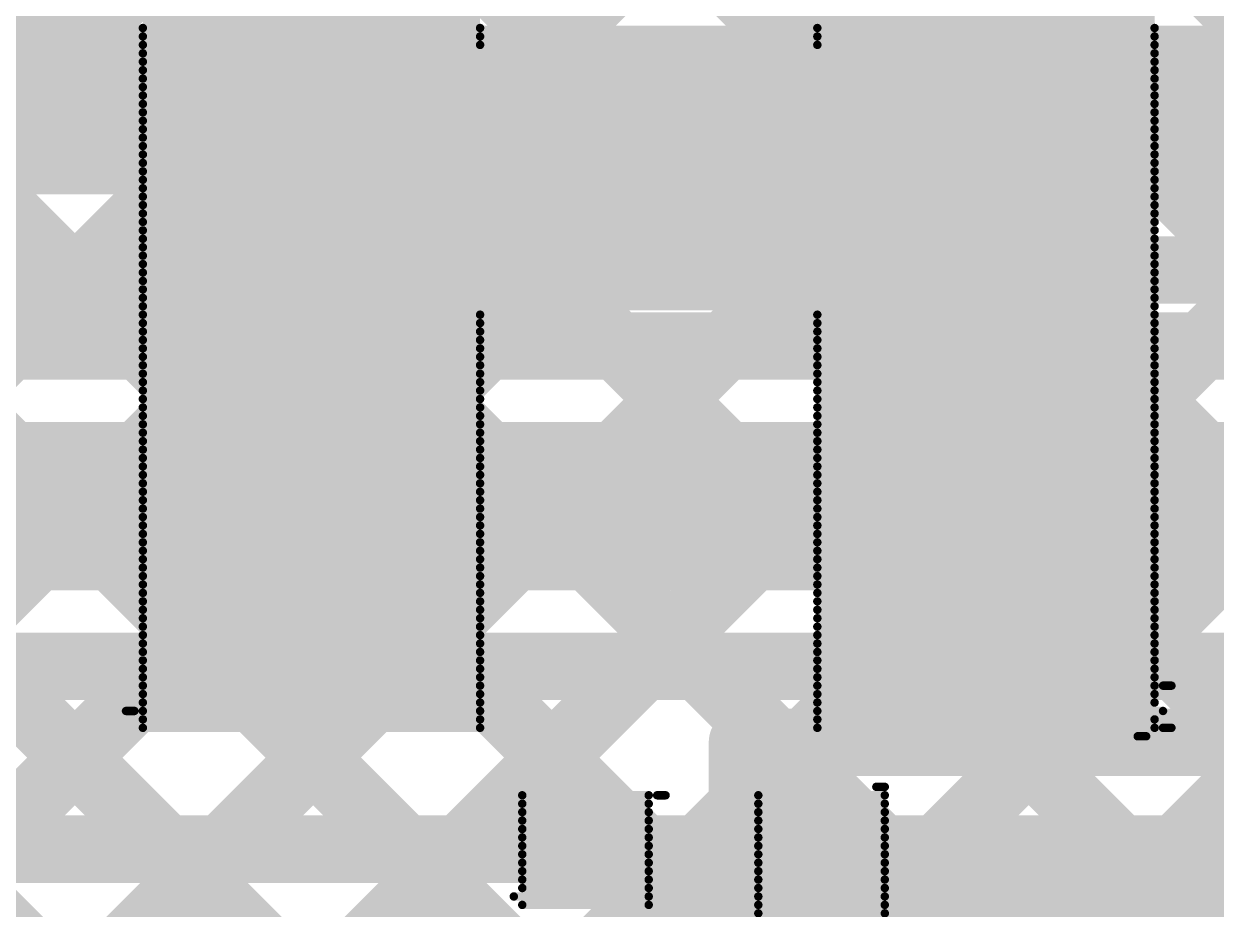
# Model space of a CAD drawing. Header units: millimetres. Extents: x -0.08 to 7.12, y -0.08 to 3.98.
# Drawn here: x 3.2151 to 3.3565, y 2.4042 to 2.5092 of the extents above; entities that cross this region are included whole.
import ezdxf

# ---------------------------------------------------------------- set-up
doc = ezdxf.new("R2010")
doc.units = ezdxf.units.MM
doc.header["$MEASUREMENT"] = 0
for name, color, linetype in [('BottomLayer', 5, 'Continuous'), ('BottomOverlay', 54, 'Continuous'), ('TopLayer', 1, 'Continuous'), ('TopOverlay', 2, 'Continuous'), ('TopPaste', 8, 'Continuous'), ('TopSolder', 216, 'Continuous')]:
    doc.layers.add(name, color=color, linetype=linetype)

# ---------------------------------------------------------------- blocks, each defined once
blk = doc.blocks.new('R________0603_4_2')
at = {"layer": 'TopLayer'}
for points in [[(-0.01575, 0.03839), (-0.06102, 0.03839), (-0.06102, 0.0561), (-0.01575, 0.0561)], [(0.06102, 0.03839), (0.01575, 0.03839), (0.01575, 0.0561), (0.06102, 0.0561)], [(-0.01575, 0.00689), (-0.06102, 0.00689), (-0.06102, 0.02461), (-0.01575, 0.02461)], [(0.06102, 0.00689), (0.01575, 0.00689), (0.01575, 0.02461), (0.06102, 0.02461)], [(-0.01575, -0.02461), (-0.06102, -0.02461), (-0.06102, -0.00689), (-0.01575, -0.00689)], [(0.06102, -0.02461), (0.01575, -0.02461), (0.01575, -0.00689), (0.06102, -0.00689)], [(-0.01575, -0.0561), (-0.06102, -0.0561), (-0.06102, -0.03839), (-0.01575, -0.03839)], [(0.06102, -0.0561), (0.01575, -0.0561), (0.01575, -0.03839), (0.06102, -0.03839)]]:
    blk.add_hatch(color=1, dxfattribs=at).paths.add_polyline_path(points)
at = {"layer": 'TopPaste'}
for points in [[(-0.01575, 0.03839), (-0.06102, 0.03839), (-0.06102, 0.0561), (-0.01575, 0.0561)], [(0.06102, 0.03839), (0.01575, 0.03839), (0.01575, 0.0561), (0.06102, 0.0561)], [(-0.01575, 0.00689), (-0.06102, 0.00689), (-0.06102, 0.02461), (-0.01575, 0.02461)], [(0.06102, 0.00689), (0.01575, 0.00689), (0.01575, 0.02461), (0.06102, 0.02461)], [(-0.01575, -0.02461), (-0.06102, -0.02461), (-0.06102, -0.00689), (-0.01575, -0.00689)], [(0.06102, -0.02461), (0.01575, -0.02461), (0.01575, -0.00689), (0.06102, -0.00689)], [(-0.01575, -0.0561), (-0.06102, -0.0561), (-0.06102, -0.03839), (-0.01575, -0.03839)], [(0.06102, -0.0561), (0.01575, -0.0561), (0.01575, -0.03839), (0.06102, -0.03839)]]:
    blk.add_hatch(color=8, dxfattribs=at).paths.add_polyline_path(points)
at = {"layer": 'TopSolder'}
for points in [[(-0.01358, 0.03622), (-0.06319, 0.03622), (-0.06319, 0.05827), (-0.01358, 0.05827)], [(0.06319, 0.03622), (0.01358, 0.03622), (0.01358, 0.05827), (0.06319, 0.05827)], [(-0.01358, 0.00472), (-0.06319, 0.00472), (-0.06319, 0.02677), (-0.01358, 0.02677)], [(0.06319, 0.00472), (0.01358, 0.00472), (0.01358, 0.02677), (0.06319, 0.02677)], [(-0.01358, -0.02677), (-0.06319, -0.02677), (-0.06319, -0.00472), (-0.01358, -0.00472)], [(0.06319, -0.02677), (0.01358, -0.02677), (0.01358, -0.00472), (0.06319, -0.00472)], [(-0.01358, -0.05827), (-0.06319, -0.05827), (-0.06319, -0.03622), (-0.01358, -0.03622)], [(0.06319, -0.05827), (0.01358, -0.05827), (0.01358, -0.03622), (0.06319, -0.03622)]]:
    blk.add_hatch(color=216, dxfattribs=at).paths.add_polyline_path(points)
at = {"layer": 'TopOverlay'}
for points, const_width in [([(0.03, 0.065), (-0.031, 0.065)], 0.005), ([(-0.07239, 0.04324), (-0.07239, 0.05324)], 0.00787), ([(-0.06739, 0.04824), (-0.07239, 0.05324)], 0.00787), ([(-0.07239, 0.04324), (-0.06739, 0.04824)], 0.00787), ([(0.03, -0.065), (-0.031, -0.065)], 0.005)]:
    blk.add_lwpolyline(points, dxfattribs=dict(at, const_width=const_width))
for points, const_width in [([(-0.03225, 0.065, 1), (-0.02975, 0.065, 1)], 0.0025), ([(0.02875, 0.065, 1), (0.03125, 0.065, 1)], 0.0025), ([(-0.07435, 0.05324, 1), (-0.07042, 0.05324, 1)], 0.00394), ([(-0.07435, 0.05324, 1), (-0.07042, 0.05324, 1)], 0.00394), ([(-0.06935, 0.04824, 1), (-0.06542, 0.04824, 1)], 0.00394), ([(-0.06935, 0.04824, 1), (-0.06542, 0.04824, 1)], 0.00394), ([(-0.07435, 0.04324, 1), (-0.07042, 0.04324, 1)], 0.00394), ([(-0.07435, 0.04324, 1), (-0.07042, 0.04324, 1)], 0.00394), ([(-0.03225, -0.065, 1), (-0.02975, -0.065, 1)], 0.0025), ([(0.02875, -0.065, 1), (0.03125, -0.065, 1)], 0.0025)]:
    blk.add_lwpolyline(points, format="xyb", close=True, dxfattribs=dict(at, const_width=const_width))

msp = doc.modelspace()

# ---------------------------------------------------------------- hatches: boundary and pattern name
at = {"layer": 'TopLayer'}
msp.add_hatch(color=1, dxfattribs=at).paths.add_polyline_path([(3.30936, 2.362), (3.47636, 2.362), (3.47636, 2.415), (3.30936, 2.415)])

# ---------------------------------------------------------------- linework, layer by layer
at = {"layer": 'BottomLayer', "const_width": 0.008}
for points in [[(3.04684, 2.59651), (3.23202, 2.41132)], [(3.07512, 2.59651), (3.26031, 2.41132)], [(3.1034, 2.59651), (3.28859, 2.41132)], [(3.12545, 2.41132), (3.31064, 2.59651)], [(3.13169, 2.59651), (3.31688, 2.41132)], [(3.15374, 2.41132), (3.33892, 2.59651)], [(3.15997, 2.59651), (3.34516, 2.41132)], [(3.18202, 2.41132), (3.36721, 2.59651)], [(3.18826, 2.59651), (3.37344, 2.41132)], [(3.21031, 2.41132), (3.39549, 2.59651)], [(3.21654, 2.59651), (3.40173, 2.41132)], [(3.23859, 2.41132), (3.42378, 2.59651)], [(3.24483, 2.59651), (3.43001, 2.41132)], [(3.26687, 2.41132), (3.45206, 2.59651)], [(3.27311, 2.59651), (3.4583, 2.41132)], [(3.29516, 2.41132), (3.48035, 2.59651)], [(3.32344, 2.41132), (3.50863, 2.59651)], [(3.35173, 2.41132), (3.53691, 2.59651)], [(1.58782, 2.41132), (3.45956, 2.41132)]]:
    msp.add_lwpolyline(points, dxfattribs=at)
at = {"layer": 'BottomLayer', "const_width": 0.004}
for points in [[(3.23002, 2.41132, 1), (3.23402, 2.41132, 1)], [(3.23659, 2.41132, 1), (3.24059, 2.41132, 1)], [(3.25831, 2.41132, 1), (3.26231, 2.41132, 1)], [(3.26487, 2.41132, 1), (3.26887, 2.41132, 1)], [(3.28659, 2.41132, 1), (3.29059, 2.41132, 1)], [(3.29316, 2.41132, 1), (3.29716, 2.41132, 1)], [(3.31488, 2.41132, 1), (3.31888, 2.41132, 1)], [(3.32144, 2.41132, 1), (3.32544, 2.41132, 1)], [(3.34316, 2.41132, 1), (3.34716, 2.41132, 1)], [(3.34973, 2.41132, 1), (3.35373, 2.41132, 1)]]:
    msp.add_lwpolyline(points, format="xyb", close=True, dxfattribs=at)
at = {"layer": 'BottomOverlay', "const_width": 0.001}
for points in [[(3.22924, 2.50971), (3.26924, 2.50971)], [(3.30924, 2.50971), (3.34924, 2.50971)], [(3.22924, 2.50871), (3.26924, 2.50871)], [(3.30924, 2.50871), (3.34924, 2.50871)], [(3.22924, 2.50771), (3.26924, 2.50771)], [(3.30924, 2.50771), (3.34924, 2.50771)], [(3.22924, 2.50671), (3.26924, 2.50671)], [(3.22924, 2.50571), (3.34924, 2.50571)], [(3.30924, 2.50671), (3.34924, 2.50671)], [(3.22924, 2.50471), (3.34924, 2.50471)], [(3.22924, 2.50371), (3.34924, 2.50371)], [(3.22924, 2.50271), (3.34924, 2.50271)], [(3.22924, 2.50171), (3.34924, 2.50171)], [(3.22924, 2.50071), (3.34924, 2.50071)], [(3.22924, 2.49971), (3.34924, 2.49971)], [(3.22924, 2.49871), (3.34924, 2.49871)], [(3.22924, 2.49771), (3.34924, 2.49771)], [(3.22924, 2.49671), (3.34924, 2.49671)], [(3.22924, 2.49571), (3.34924, 2.49571)], [(3.22924, 2.49471), (3.34924, 2.49471)], [(3.22924, 2.49371), (3.34924, 2.49371)], [(3.22924, 2.49271), (3.34924, 2.49271)], [(3.22924, 2.49171), (3.34924, 2.49171)], [(3.22924, 2.49071), (3.34924, 2.49071)], [(3.22924, 2.48971), (3.34924, 2.48971)], [(3.22924, 2.48871), (3.34924, 2.48871)], [(3.22924, 2.48771), (3.34924, 2.48771)], [(3.22924, 2.48671), (3.34924, 2.48671)], [(3.22924, 2.48571), (3.34924, 2.48571)], [(3.22924, 2.48471), (3.34924, 2.48471)], [(3.22924, 2.48371), (3.34924, 2.48371)], [(3.22924, 2.48271), (3.34924, 2.48271)], [(3.22924, 2.48171), (3.34924, 2.48171)], [(3.22924, 2.48071), (3.34924, 2.48071)], [(3.22924, 2.47971), (3.34924, 2.47971)], [(3.22924, 2.47871), (3.34924, 2.47871)], [(3.22924, 2.47771), (3.34924, 2.47771)], [(3.22924, 2.47671), (3.34924, 2.47671)], [(3.22924, 2.47571), (3.34924, 2.47571)], [(3.22924, 2.47471), (3.26924, 2.47471)], [(3.30924, 2.47471), (3.34924, 2.47471)], [(3.22924, 2.47371), (3.26924, 2.47371)], [(3.30924, 2.47371), (3.34924, 2.47371)], [(3.22924, 2.47271), (3.26924, 2.47271)], [(3.22924, 2.47171), (3.26924, 2.47171)], [(3.30924, 2.47271), (3.34924, 2.47271)], [(3.30924, 2.47171), (3.34924, 2.47171)], [(3.22924, 2.47071), (3.26924, 2.47071)], [(3.30924, 2.47071), (3.34924, 2.47071)], [(3.22924, 2.46971), (3.26924, 2.46971)], [(3.22924, 2.46871), (3.26924, 2.46871)], [(3.30924, 2.46971), (3.34924, 2.46971)], [(3.30924, 2.46871), (3.34924, 2.46871)], [(3.22924, 2.46771), (3.26924, 2.46771)], [(3.30924, 2.46771), (3.34924, 2.46771)], [(3.22924, 2.46671), (3.26924, 2.46671)], [(3.30924, 2.46671), (3.34924, 2.46671)], [(3.22924, 2.46571), (3.26924, 2.46571)], [(3.22924, 2.46471), (3.26924, 2.46471)], [(3.30924, 2.46571), (3.34924, 2.46571)], [(3.30924, 2.46471), (3.34924, 2.46471)], [(3.22924, 2.46371), (3.26924, 2.46371)], [(3.30924, 2.46371), (3.34924, 2.46371)], [(3.22924, 2.46271), (3.26924, 2.46271)], [(3.22924, 2.46171), (3.26924, 2.46171)], [(3.30924, 2.46271), (3.34924, 2.46271)], [(3.30924, 2.46171), (3.34924, 2.46171)], [(3.22924, 2.46071), (3.26924, 2.46071)], [(3.30924, 2.46071), (3.34924, 2.46071)], [(3.22924, 2.45971), (3.26924, 2.45971)], [(3.30924, 2.45971), (3.34924, 2.45971)], [(3.22924, 2.45871), (3.26924, 2.45871)], [(3.22924, 2.45771), (3.26924, 2.45771)], [(3.30924, 2.45871), (3.34924, 2.45871)], [(3.30924, 2.45771), (3.34924, 2.45771)], [(3.22924, 2.45671), (3.26924, 2.45671)], [(3.30924, 2.45671), (3.34924, 2.45671)], [(3.22924, 2.45571), (3.26924, 2.45571)], [(3.22924, 2.45471), (3.26924, 2.45471)], [(3.30924, 2.45571), (3.34924, 2.45571)], [(3.30924, 2.45471), (3.34924, 2.45471)], [(3.22924, 2.45371), (3.26924, 2.45371)], [(3.30924, 2.45371), (3.34924, 2.45371)], [(3.22924, 2.45271), (3.26924, 2.45271)], [(3.22924, 2.45171), (3.26924, 2.45171)], [(3.30924, 2.45271), (3.34924, 2.45271)], [(3.30924, 2.45171), (3.34924, 2.45171)], [(3.22924, 2.45071), (3.26924, 2.45071)], [(3.30924, 2.45071), (3.34924, 2.45071)], [(3.22924, 2.44971), (3.26924, 2.44971)], [(3.30924, 2.44971), (3.34924, 2.44971)], [(3.22924, 2.44871), (3.26924, 2.44871)], [(3.22924, 2.44771), (3.26924, 2.44771)], [(3.30924, 2.44871), (3.34924, 2.44871)], [(3.30924, 2.44771), (3.34924, 2.44771)], [(3.22924, 2.44671), (3.26924, 2.44671)], [(3.30924, 2.44671), (3.34924, 2.44671)], [(3.22924, 2.44571), (3.26924, 2.44571)], [(3.22924, 2.44471), (3.26924, 2.44471)], [(3.30924, 2.44571), (3.34924, 2.44571)], [(3.30924, 2.44471), (3.34924, 2.44471)], [(3.22924, 2.44371), (3.26924, 2.44371)], [(3.30924, 2.44371), (3.34924, 2.44371)], [(3.22924, 2.44271), (3.26924, 2.44271)], [(3.30924, 2.44271), (3.34924, 2.44271)], [(3.22924, 2.44171), (3.26924, 2.44171)], [(3.22924, 2.44071), (3.26924, 2.44071)], [(3.30924, 2.44171), (3.34924, 2.44171)], [(3.30924, 2.44071), (3.34924, 2.44071)], [(3.22924, 2.43971), (3.26924, 2.43971)], [(3.30924, 2.43971), (3.34924, 2.43971)], [(3.22924, 2.43871), (3.26924, 2.43871)], [(3.22924, 2.43771), (3.26924, 2.43771)], [(3.30924, 2.43871), (3.34924, 2.43871)], [(3.30924, 2.43771), (3.34924, 2.43771)], [(3.22924, 2.43671), (3.26924, 2.43671)], [(3.30924, 2.43671), (3.34924, 2.43671)], [(3.22924, 2.43571), (3.26924, 2.43571)], [(3.22924, 2.43471), (3.26924, 2.43471)], [(3.30924, 2.43571), (3.34924, 2.43571)], [(3.30924, 2.43471), (3.34924, 2.43471)], [(3.22924, 2.43371), (3.26924, 2.43371)], [(3.30924, 2.43371), (3.34924, 2.43371)], [(3.22924, 2.43271), (3.26924, 2.43271)], [(3.30924, 2.43271), (3.34924, 2.43271)], [(3.22924, 2.43171), (3.26924, 2.43171)], [(3.22924, 2.43071), (3.26924, 2.43071)], [(3.30924, 2.43171), (3.34924, 2.43171)], [(3.30924, 2.43071), (3.34924, 2.43071)], [(3.35024, 2.43071), (3.35124, 2.43071)], [(3.22924, 2.42971), (3.26924, 2.42971)], [(3.30924, 2.42971), (3.34924, 2.42971)], [(3.22724, 2.42771), (3.22824, 2.42771)], [(3.22924, 2.42871), (3.26924, 2.42871)], [(3.22924, 2.42771), (3.26924, 2.42771)], [(3.30924, 2.42871), (3.34924, 2.42871)], [(3.30924, 2.42771), (3.35024, 2.42771)], [(3.22924, 2.42671), (3.26924, 2.42671)], [(3.30924, 2.42671), (3.34924, 2.42671)], [(3.22924, 2.42571), (3.26924, 2.42571)], [(3.30924, 2.42571), (3.34924, 2.42571)], [(3.35024, 2.42571), (3.35124, 2.42571)], [(3.34724, 2.42471), (3.34824, 2.42471)], [(3.31624, 2.41871), (3.31724, 2.41871)], [(3.27424, 2.41771), (3.28924, 2.41771)], [(3.27424, 2.41671), (3.28924, 2.41671)], [(3.29024, 2.41771), (3.29124, 2.41771)], [(3.30224, 2.41771), (3.31724, 2.41771)], [(3.30224, 2.41671), (3.31724, 2.41671)], [(3.27424, 2.41571), (3.28924, 2.41571)], [(3.30224, 2.41571), (3.31724, 2.41571)], [(3.27424, 2.41471), (3.28924, 2.41471)], [(3.27424, 2.41371), (3.28924, 2.41371)], [(3.30224, 2.41471), (3.31724, 2.41471)], [(3.30224, 2.41371), (3.31724, 2.41371)], [(3.27424, 2.41271), (3.28924, 2.41271)], [(3.30224, 2.41271), (3.31724, 2.41271)], [(3.27424, 2.41171), (3.28924, 2.41171)], [(3.27424, 2.41071), (3.28924, 2.41071)], [(3.30224, 2.41171), (3.31724, 2.41171)], [(3.30224, 2.41071), (3.31724, 2.41071)], [(3.27424, 2.40971), (3.28924, 2.40971)], [(3.30224, 2.40971), (3.31724, 2.40971)], [(3.27424, 2.40871), (3.28924, 2.40871)], [(3.30224, 2.40871), (3.31724, 2.40871)], [(3.27424, 2.40771), (3.28924, 2.40771)], [(3.27424, 2.40671), (3.28924, 2.40671)], [(3.30224, 2.40771), (3.31724, 2.40771)], [(3.30224, 2.40671), (3.31724, 2.40671)], [(3.27324, 2.40571), (3.28924, 2.40571)], [(3.30224, 2.40571), (3.31724, 2.40571)], [(3.27424, 2.40471), (3.28924, 2.40471)], [(3.30224, 2.40471), (3.31724, 2.40471)], [(3.30224, 2.40371), (3.31724, 2.40371)]]:
    msp.add_lwpolyline(points, dxfattribs=at)
at = {"layer": 'BottomOverlay', "const_width": 0.0005}
for points in [[(3.22899, 2.50871, 1), (3.22949, 2.50871, 1)], [(3.26899, 2.50871, 1), (3.26949, 2.50871, 1)], [(3.30899, 2.50871, 1), (3.30949, 2.50871, 1)], [(3.34899, 2.50871, 1), (3.34949, 2.50871, 1)], [(3.22899, 2.50771, 1), (3.22949, 2.50771, 1)], [(3.26899, 2.50771, 1), (3.26949, 2.50771, 1)], [(3.30899, 2.50771, 1), (3.30949, 2.50771, 1)], [(3.34899, 2.50771, 1), (3.34949, 2.50771, 1)], [(3.22899, 2.50671, 1), (3.22949, 2.50671, 1)], [(3.22899, 2.50571, 1), (3.22949, 2.50571, 1)], [(3.26899, 2.50671, 1), (3.26949, 2.50671, 1)], [(3.30899, 2.50671, 1), (3.30949, 2.50671, 1)], [(3.34899, 2.50671, 1), (3.34949, 2.50671, 1)], [(3.34899, 2.50571, 1), (3.34949, 2.50571, 1)], [(3.22899, 2.50471, 1), (3.22949, 2.50471, 1)], [(3.34899, 2.50471, 1), (3.34949, 2.50471, 1)], [(3.22899, 2.50371, 1), (3.22949, 2.50371, 1)], [(3.22899, 2.50271, 1), (3.22949, 2.50271, 1)], [(3.34899, 2.50371, 1), (3.34949, 2.50371, 1)], [(3.34899, 2.50271, 1), (3.34949, 2.50271, 1)], [(3.22899, 2.50171, 1), (3.22949, 2.50171, 1)], [(3.34899, 2.50171, 1), (3.34949, 2.50171, 1)], [(3.22899, 2.50071, 1), (3.22949, 2.50071, 1)], [(3.34899, 2.50071, 1), (3.34949, 2.50071, 1)], [(3.22899, 2.49971, 1), (3.22949, 2.49971, 1)], [(3.22899, 2.49871, 1), (3.22949, 2.49871, 1)], [(3.34899, 2.49971, 1), (3.34949, 2.49971, 1)], [(3.34899, 2.49871, 1), (3.34949, 2.49871, 1)], [(3.22899, 2.49771, 1), (3.22949, 2.49771, 1)], [(3.34899, 2.49771, 1), (3.34949, 2.49771, 1)], [(3.22899, 2.49671, 1), (3.22949, 2.49671, 1)], [(3.22899, 2.49571, 1), (3.22949, 2.49571, 1)], [(3.34899, 2.49671, 1), (3.34949, 2.49671, 1)], [(3.34899, 2.49571, 1), (3.34949, 2.49571, 1)], [(3.22899, 2.49471, 1), (3.22949, 2.49471, 1)], [(3.34899, 2.49471, 1), (3.34949, 2.49471, 1)], [(3.22899, 2.49371, 1), (3.22949, 2.49371, 1)], [(3.22899, 2.49271, 1), (3.22949, 2.49271, 1)], [(3.34899, 2.49371, 1), (3.34949, 2.49371, 1)], [(3.34899, 2.49271, 1), (3.34949, 2.49271, 1)], [(3.22899, 2.49171, 1), (3.22949, 2.49171, 1)], [(3.34899, 2.49171, 1), (3.34949, 2.49171, 1)], [(3.22899, 2.49071, 1), (3.22949, 2.49071, 1)], [(3.34899, 2.49071, 1), (3.34949, 2.49071, 1)], [(3.22899, 2.48971, 1), (3.22949, 2.48971, 1)], [(3.22899, 2.48871, 1), (3.22949, 2.48871, 1)], [(3.34899, 2.48971, 1), (3.34949, 2.48971, 1)], [(3.34899, 2.48871, 1), (3.34949, 2.48871, 1)], [(3.22899, 2.48771, 1), (3.22949, 2.48771, 1)], [(3.34899, 2.48771, 1), (3.34949, 2.48771, 1)], [(3.22899, 2.48671, 1), (3.22949, 2.48671, 1)], [(3.22899, 2.48571, 1), (3.22949, 2.48571, 1)], [(3.34899, 2.48671, 1), (3.34949, 2.48671, 1)], [(3.34899, 2.48571, 1), (3.34949, 2.48571, 1)], [(3.22899, 2.48471, 1), (3.22949, 2.48471, 1)], [(3.34899, 2.48471, 1), (3.34949, 2.48471, 1)], [(3.22899, 2.48371, 1), (3.22949, 2.48371, 1)], [(3.34899, 2.48371, 1), (3.34949, 2.48371, 1)], [(3.22899, 2.48271, 1), (3.22949, 2.48271, 1)], [(3.22899, 2.48171, 1), (3.22949, 2.48171, 1)], [(3.34899, 2.48271, 1), (3.34949, 2.48271, 1)], [(3.34899, 2.48171, 1), (3.34949, 2.48171, 1)], [(3.22899, 2.48071, 1), (3.22949, 2.48071, 1)], [(3.34899, 2.48071, 1), (3.34949, 2.48071, 1)], [(3.22899, 2.47971, 1), (3.22949, 2.47971, 1)], [(3.22899, 2.47871, 1), (3.22949, 2.47871, 1)], [(3.34899, 2.47971, 1), (3.34949, 2.47971, 1)], [(3.34899, 2.47871, 1), (3.34949, 2.47871, 1)], [(3.22899, 2.47771, 1), (3.22949, 2.47771, 1)], [(3.34899, 2.47771, 1), (3.34949, 2.47771, 1)], [(3.22899, 2.47671, 1), (3.22949, 2.47671, 1)], [(3.22899, 2.47571, 1), (3.22949, 2.47571, 1)], [(3.34899, 2.47671, 1), (3.34949, 2.47671, 1)], [(3.34899, 2.47571, 1), (3.34949, 2.47571, 1)], [(3.22899, 2.47471, 1), (3.22949, 2.47471, 1)], [(3.26899, 2.47471, 1), (3.26949, 2.47471, 1)], [(3.30899, 2.47471, 1), (3.30949, 2.47471, 1)], [(3.34899, 2.47471, 1), (3.34949, 2.47471, 1)], [(3.22899, 2.47371, 1), (3.22949, 2.47371, 1)], [(3.26899, 2.47371, 1), (3.26949, 2.47371, 1)], [(3.30899, 2.47371, 1), (3.30949, 2.47371, 1)], [(3.34899, 2.47371, 1), (3.34949, 2.47371, 1)], [(3.22899, 2.47271, 1), (3.22949, 2.47271, 1)], [(3.22899, 2.47171, 1), (3.22949, 2.47171, 1)], [(3.26899, 2.47271, 1), (3.26949, 2.47271, 1)], [(3.26899, 2.47171, 1), (3.26949, 2.47171, 1)], [(3.30899, 2.47271, 1), (3.30949, 2.47271, 1)], [(3.30899, 2.47171, 1), (3.30949, 2.47171, 1)], [(3.34899, 2.47271, 1), (3.34949, 2.47271, 1)], [(3.34899, 2.47171, 1), (3.34949, 2.47171, 1)], [(3.22899, 2.47071, 1), (3.22949, 2.47071, 1)], [(3.26899, 2.47071, 1), (3.26949, 2.47071, 1)], [(3.30899, 2.47071, 1), (3.30949, 2.47071, 1)], [(3.34899, 2.47071, 1), (3.34949, 2.47071, 1)], [(3.22899, 2.46971, 1), (3.22949, 2.46971, 1)], [(3.22899, 2.46871, 1), (3.22949, 2.46871, 1)], [(3.26899, 2.46971, 1), (3.26949, 2.46971, 1)], [(3.26899, 2.46871, 1), (3.26949, 2.46871, 1)], [(3.30899, 2.46971, 1), (3.30949, 2.46971, 1)], [(3.30899, 2.46871, 1), (3.30949, 2.46871, 1)], [(3.34899, 2.46971, 1), (3.34949, 2.46971, 1)], [(3.34899, 2.46871, 1), (3.34949, 2.46871, 1)], [(3.22899, 2.46771, 1), (3.22949, 2.46771, 1)], [(3.26899, 2.46771, 1), (3.26949, 2.46771, 1)], [(3.30899, 2.46771, 1), (3.30949, 2.46771, 1)], [(3.34899, 2.46771, 1), (3.34949, 2.46771, 1)], [(3.22899, 2.46671, 1), (3.22949, 2.46671, 1)], [(3.26899, 2.46671, 1), (3.26949, 2.46671, 1)], [(3.30899, 2.46671, 1), (3.30949, 2.46671, 1)], [(3.34899, 2.46671, 1), (3.34949, 2.46671, 1)], [(3.22899, 2.46571, 1), (3.22949, 2.46571, 1)], [(3.22899, 2.46471, 1), (3.22949, 2.46471, 1)], [(3.26899, 2.46571, 1), (3.26949, 2.46571, 1)], [(3.26899, 2.46471, 1), (3.26949, 2.46471, 1)], [(3.30899, 2.46571, 1), (3.30949, 2.46571, 1)], [(3.30899, 2.46471, 1), (3.30949, 2.46471, 1)], [(3.34899, 2.46571, 1), (3.34949, 2.46571, 1)], [(3.34899, 2.46471, 1), (3.34949, 2.46471, 1)], [(3.22899, 2.46371, 1), (3.22949, 2.46371, 1)], [(3.26899, 2.46371, 1), (3.26949, 2.46371, 1)], [(3.30899, 2.46371, 1), (3.30949, 2.46371, 1)], [(3.34899, 2.46371, 1), (3.34949, 2.46371, 1)], [(3.22899, 2.46271, 1), (3.22949, 2.46271, 1)], [(3.22899, 2.46171, 1), (3.22949, 2.46171, 1)], [(3.26899, 2.46271, 1), (3.26949, 2.46271, 1)], [(3.26899, 2.46171, 1), (3.26949, 2.46171, 1)], [(3.30899, 2.46271, 1), (3.30949, 2.46271, 1)], [(3.30899, 2.46171, 1), (3.30949, 2.46171, 1)], [(3.34899, 2.46271, 1), (3.34949, 2.46271, 1)], [(3.34899, 2.46171, 1), (3.34949, 2.46171, 1)], [(3.22899, 2.46071, 1), (3.22949, 2.46071, 1)], [(3.26899, 2.46071, 1), (3.26949, 2.46071, 1)], [(3.30899, 2.46071, 1), (3.30949, 2.46071, 1)], [(3.34899, 2.46071, 1), (3.34949, 2.46071, 1)], [(3.22899, 2.45971, 1), (3.22949, 2.45971, 1)], [(3.26899, 2.45971, 1), (3.26949, 2.45971, 1)], [(3.30899, 2.45971, 1), (3.30949, 2.45971, 1)], [(3.34899, 2.45971, 1), (3.34949, 2.45971, 1)], [(3.22899, 2.45871, 1), (3.22949, 2.45871, 1)], [(3.22899, 2.45771, 1), (3.22949, 2.45771, 1)], [(3.26899, 2.45871, 1), (3.26949, 2.45871, 1)], [(3.26899, 2.45771, 1), (3.26949, 2.45771, 1)], [(3.30899, 2.45871, 1), (3.30949, 2.45871, 1)], [(3.30899, 2.45771, 1), (3.30949, 2.45771, 1)], [(3.34899, 2.45871, 1), (3.34949, 2.45871, 1)], [(3.34899, 2.45771, 1), (3.34949, 2.45771, 1)], [(3.22899, 2.45671, 1), (3.22949, 2.45671, 1)], [(3.26899, 2.45671, 1), (3.26949, 2.45671, 1)], [(3.30899, 2.45671, 1), (3.30949, 2.45671, 1)], [(3.34899, 2.45671, 1), (3.34949, 2.45671, 1)], [(3.22899, 2.45571, 1), (3.22949, 2.45571, 1)], [(3.22899, 2.45471, 1), (3.22949, 2.45471, 1)], [(3.26899, 2.45571, 1), (3.26949, 2.45571, 1)], [(3.26899, 2.45471, 1), (3.26949, 2.45471, 1)], [(3.30899, 2.45571, 1), (3.30949, 2.45571, 1)], [(3.30899, 2.45471, 1), (3.30949, 2.45471, 1)], [(3.34899, 2.45571, 1), (3.34949, 2.45571, 1)], [(3.34899, 2.45471, 1), (3.34949, 2.45471, 1)], [(3.22899, 2.45371, 1), (3.22949, 2.45371, 1)], [(3.26899, 2.45371, 1), (3.26949, 2.45371, 1)], [(3.30899, 2.45371, 1), (3.30949, 2.45371, 1)], [(3.34899, 2.45371, 1), (3.34949, 2.45371, 1)], [(3.22899, 2.45271, 1), (3.22949, 2.45271, 1)], [(3.22899, 2.45171, 1), (3.22949, 2.45171, 1)], [(3.26899, 2.45271, 1), (3.26949, 2.45271, 1)], [(3.26899, 2.45171, 1), (3.26949, 2.45171, 1)], [(3.30899, 2.45271, 1), (3.30949, 2.45271, 1)], [(3.30899, 2.45171, 1), (3.30949, 2.45171, 1)], [(3.34899, 2.45271, 1), (3.34949, 2.45271, 1)], [(3.34899, 2.45171, 1), (3.34949, 2.45171, 1)], [(3.22899, 2.45071, 1), (3.22949, 2.45071, 1)], [(3.26899, 2.45071, 1), (3.26949, 2.45071, 1)], [(3.30899, 2.45071, 1), (3.30949, 2.45071, 1)], [(3.34899, 2.45071, 1), (3.34949, 2.45071, 1)], [(3.22899, 2.44971, 1), (3.22949, 2.44971, 1)], [(3.26899, 2.44971, 1), (3.26949, 2.44971, 1)], [(3.30899, 2.44971, 1), (3.30949, 2.44971, 1)], [(3.34899, 2.44971, 1), (3.34949, 2.44971, 1)], [(3.22899, 2.44871, 1), (3.22949, 2.44871, 1)], [(3.22899, 2.44771, 1), (3.22949, 2.44771, 1)], [(3.26899, 2.44871, 1), (3.26949, 2.44871, 1)], [(3.26899, 2.44771, 1), (3.26949, 2.44771, 1)], [(3.30899, 2.44871, 1), (3.30949, 2.44871, 1)], [(3.30899, 2.44771, 1), (3.30949, 2.44771, 1)], [(3.34899, 2.44871, 1), (3.34949, 2.44871, 1)], [(3.34899, 2.44771, 1), (3.34949, 2.44771, 1)], [(3.22899, 2.44671, 1), (3.22949, 2.44671, 1)], [(3.26899, 2.44671, 1), (3.26949, 2.44671, 1)], [(3.30899, 2.44671, 1), (3.30949, 2.44671, 1)], [(3.34899, 2.44671, 1), (3.34949, 2.44671, 1)], [(3.22899, 2.44571, 1), (3.22949, 2.44571, 1)], [(3.22899, 2.44471, 1), (3.22949, 2.44471, 1)], [(3.26899, 2.44571, 1), (3.26949, 2.44571, 1)], [(3.26899, 2.44471, 1), (3.26949, 2.44471, 1)], [(3.30899, 2.44571, 1), (3.30949, 2.44571, 1)], [(3.30899, 2.44471, 1), (3.30949, 2.44471, 1)], [(3.34899, 2.44571, 1), (3.34949, 2.44571, 1)], [(3.34899, 2.44471, 1), (3.34949, 2.44471, 1)], [(3.22899, 2.44371, 1), (3.22949, 2.44371, 1)], [(3.26899, 2.44371, 1), (3.26949, 2.44371, 1)], [(3.30899, 2.44371, 1), (3.30949, 2.44371, 1)], [(3.34899, 2.44371, 1), (3.34949, 2.44371, 1)], [(3.22899, 2.44271, 1), (3.22949, 2.44271, 1)], [(3.26899, 2.44271, 1), (3.26949, 2.44271, 1)], [(3.30899, 2.44271, 1), (3.30949, 2.44271, 1)], [(3.34899, 2.44271, 1), (3.34949, 2.44271, 1)], [(3.22899, 2.44171, 1), (3.22949, 2.44171, 1)], [(3.22899, 2.44071, 1), (3.22949, 2.44071, 1)], [(3.26899, 2.44171, 1), (3.26949, 2.44171, 1)], [(3.26899, 2.44071, 1), (3.26949, 2.44071, 1)], [(3.30899, 2.44171, 1), (3.30949, 2.44171, 1)], [(3.30899, 2.44071, 1), (3.30949, 2.44071, 1)], [(3.34899, 2.44171, 1), (3.34949, 2.44171, 1)], [(3.34899, 2.44071, 1), (3.34949, 2.44071, 1)], [(3.22899, 2.43971, 1), (3.22949, 2.43971, 1)], [(3.26899, 2.43971, 1), (3.26949, 2.43971, 1)], [(3.30899, 2.43971, 1), (3.30949, 2.43971, 1)], [(3.34899, 2.43971, 1), (3.34949, 2.43971, 1)], [(3.22899, 2.43871, 1), (3.22949, 2.43871, 1)], [(3.22899, 2.43771, 1), (3.22949, 2.43771, 1)], [(3.26899, 2.43871, 1), (3.26949, 2.43871, 1)], [(3.26899, 2.43771, 1), (3.26949, 2.43771, 1)], [(3.30899, 2.43871, 1), (3.30949, 2.43871, 1)], [(3.30899, 2.43771, 1), (3.30949, 2.43771, 1)], [(3.34899, 2.43871, 1), (3.34949, 2.43871, 1)], [(3.34899, 2.43771, 1), (3.34949, 2.43771, 1)], [(3.22899, 2.43671, 1), (3.22949, 2.43671, 1)], [(3.26899, 2.43671, 1), (3.26949, 2.43671, 1)], [(3.30899, 2.43671, 1), (3.30949, 2.43671, 1)], [(3.34899, 2.43671, 1), (3.34949, 2.43671, 1)], [(3.22899, 2.43571, 1), (3.22949, 2.43571, 1)], [(3.22899, 2.43471, 1), (3.22949, 2.43471, 1)], [(3.26899, 2.43571, 1), (3.26949, 2.43571, 1)], [(3.26899, 2.43471, 1), (3.26949, 2.43471, 1)], [(3.30899, 2.43571, 1), (3.30949, 2.43571, 1)], [(3.30899, 2.43471, 1), (3.30949, 2.43471, 1)], [(3.34899, 2.43571, 1), (3.34949, 2.43571, 1)], [(3.34899, 2.43471, 1), (3.34949, 2.43471, 1)], [(3.22899, 2.43371, 1), (3.22949, 2.43371, 1)], [(3.26899, 2.43371, 1), (3.26949, 2.43371, 1)], [(3.30899, 2.43371, 1), (3.30949, 2.43371, 1)], [(3.34899, 2.43371, 1), (3.34949, 2.43371, 1)], [(3.22899, 2.43271, 1), (3.22949, 2.43271, 1)], [(3.26899, 2.43271, 1), (3.26949, 2.43271, 1)], [(3.30899, 2.43271, 1), (3.30949, 2.43271, 1)], [(3.34899, 2.43271, 1), (3.34949, 2.43271, 1)], [(3.22899, 2.43171, 1), (3.22949, 2.43171, 1)], [(3.22899, 2.43071, 1), (3.22949, 2.43071, 1)], [(3.26899, 2.43171, 1), (3.26949, 2.43171, 1)], [(3.26899, 2.43071, 1), (3.26949, 2.43071, 1)], [(3.30899, 2.43171, 1), (3.30949, 2.43171, 1)], [(3.30899, 2.43071, 1), (3.30949, 2.43071, 1)], [(3.34899, 2.43171, 1), (3.34949, 2.43171, 1)], [(3.34899, 2.43071, 1), (3.34949, 2.43071, 1)], [(3.34999, 2.43071, 1), (3.35049, 2.43071, 1)], [(3.35099, 2.43071, 1), (3.35149, 2.43071, 1)], [(3.22899, 2.42971, 1), (3.22949, 2.42971, 1)], [(3.26899, 2.42971, 1), (3.26949, 2.42971, 1)], [(3.30899, 2.42971, 1), (3.30949, 2.42971, 1)], [(3.34899, 2.42971, 1), (3.34949, 2.42971, 1)], [(3.22699, 2.42771, 1), (3.22749, 2.42771, 1)], [(3.22799, 2.42771, 1), (3.22849, 2.42771, 1)], [(3.22899, 2.42871, 1), (3.22949, 2.42871, 1)], [(3.22899, 2.42771, 1), (3.22949, 2.42771, 1)], [(3.26899, 2.42871, 1), (3.26949, 2.42871, 1)], [(3.26899, 2.42771, 1), (3.26949, 2.42771, 1)], [(3.30899, 2.42871, 1), (3.30949, 2.42871, 1)], [(3.30899, 2.42771, 1), (3.30949, 2.42771, 1)], [(3.34899, 2.42871, 1), (3.34949, 2.42871, 1)], [(3.34999, 2.42771, 1), (3.35049, 2.42771, 1)], [(3.22899, 2.42671, 1), (3.22949, 2.42671, 1)], [(3.26899, 2.42671, 1), (3.26949, 2.42671, 1)], [(3.30899, 2.42671, 1), (3.30949, 2.42671, 1)], [(3.34899, 2.42671, 1), (3.34949, 2.42671, 1)], [(3.22899, 2.42571, 1), (3.22949, 2.42571, 1)], [(3.26899, 2.42571, 1), (3.26949, 2.42571, 1)], [(3.30899, 2.42571, 1), (3.30949, 2.42571, 1)], [(3.34899, 2.42571, 1), (3.34949, 2.42571, 1)], [(3.34999, 2.42571, 1), (3.35049, 2.42571, 1)], [(3.35099, 2.42571, 1), (3.35149, 2.42571, 1)], [(3.34699, 2.42471, 1), (3.34749, 2.42471, 1)], [(3.34799, 2.42471, 1), (3.34849, 2.42471, 1)], [(3.31599, 2.41871, 1), (3.31649, 2.41871, 1)], [(3.31699, 2.41871, 1), (3.31749, 2.41871, 1)], [(3.27399, 2.41771, 1), (3.27449, 2.41771, 1)], [(3.27399, 2.41671, 1), (3.27449, 2.41671, 1)], [(3.28899, 2.41771, 1), (3.28949, 2.41771, 1)], [(3.28899, 2.41671, 1), (3.28949, 2.41671, 1)], [(3.28999, 2.41771, 1), (3.29049, 2.41771, 1)], [(3.29099, 2.41771, 1), (3.29149, 2.41771, 1)], [(3.30199, 2.41771, 1), (3.30249, 2.41771, 1)], [(3.30199, 2.41671, 1), (3.30249, 2.41671, 1)], [(3.31699, 2.41771, 1), (3.31749, 2.41771, 1)], [(3.31699, 2.41671, 1), (3.31749, 2.41671, 1)], [(3.27399, 2.41571, 1), (3.27449, 2.41571, 1)], [(3.28899, 2.41571, 1), (3.28949, 2.41571, 1)], [(3.30199, 2.41571, 1), (3.30249, 2.41571, 1)], [(3.31699, 2.41571, 1), (3.31749, 2.41571, 1)], [(3.27399, 2.41471, 1), (3.27449, 2.41471, 1)], [(3.27399, 2.41371, 1), (3.27449, 2.41371, 1)], [(3.28899, 2.41471, 1), (3.28949, 2.41471, 1)], [(3.28899, 2.41371, 1), (3.28949, 2.41371, 1)], [(3.30199, 2.41471, 1), (3.30249, 2.41471, 1)], [(3.30199, 2.41371, 1), (3.30249, 2.41371, 1)], [(3.31699, 2.41471, 1), (3.31749, 2.41471, 1)], [(3.31699, 2.41371, 1), (3.31749, 2.41371, 1)], [(3.27399, 2.41271, 1), (3.27449, 2.41271, 1)], [(3.28899, 2.41271, 1), (3.28949, 2.41271, 1)], [(3.30199, 2.41271, 1), (3.30249, 2.41271, 1)], [(3.31699, 2.41271, 1), (3.31749, 2.41271, 1)], [(3.27399, 2.41171, 1), (3.27449, 2.41171, 1)], [(3.27399, 2.41071, 1), (3.27449, 2.41071, 1)], [(3.28899, 2.41171, 1), (3.28949, 2.41171, 1)], [(3.28899, 2.41071, 1), (3.28949, 2.41071, 1)], [(3.30199, 2.41171, 1), (3.30249, 2.41171, 1)], [(3.30199, 2.41071, 1), (3.30249, 2.41071, 1)], [(3.31699, 2.41171, 1), (3.31749, 2.41171, 1)], [(3.31699, 2.41071, 1), (3.31749, 2.41071, 1)], [(3.27399, 2.40971, 1), (3.27449, 2.40971, 1)], [(3.28899, 2.40971, 1), (3.28949, 2.40971, 1)], [(3.30199, 2.40971, 1), (3.30249, 2.40971, 1)], [(3.31699, 2.40971, 1), (3.31749, 2.40971, 1)], [(3.27399, 2.40871, 1), (3.27449, 2.40871, 1)], [(3.28899, 2.40871, 1), (3.28949, 2.40871, 1)], [(3.30199, 2.40871, 1), (3.30249, 2.40871, 1)], [(3.31699, 2.40871, 1), (3.31749, 2.40871, 1)], [(3.27399, 2.40771, 1), (3.27449, 2.40771, 1)], [(3.27399, 2.40671, 1), (3.27449, 2.40671, 1)], [(3.28899, 2.40771, 1), (3.28949, 2.40771, 1)], [(3.28899, 2.40671, 1), (3.28949, 2.40671, 1)], [(3.30199, 2.40771, 1), (3.30249, 2.40771, 1)], [(3.30199, 2.40671, 1), (3.30249, 2.40671, 1)], [(3.31699, 2.40771, 1), (3.31749, 2.40771, 1)], [(3.31699, 2.40671, 1), (3.31749, 2.40671, 1)], [(3.27299, 2.40571, 1), (3.27349, 2.40571, 1)], [(3.28899, 2.40571, 1), (3.28949, 2.40571, 1)], [(3.30199, 2.40571, 1), (3.30249, 2.40571, 1)], [(3.31699, 2.40571, 1), (3.31749, 2.40571, 1)], [(3.27399, 2.40471, 1), (3.27449, 2.40471, 1)], [(3.28899, 2.40471, 1), (3.28949, 2.40471, 1)], [(3.30199, 2.40471, 1), (3.30249, 2.40471, 1)], [(3.30199, 2.40371, 1), (3.30249, 2.40371, 1)], [(3.31699, 2.40471, 1), (3.31749, 2.40471, 1)], [(3.31699, 2.40371, 1), (3.31749, 2.40371, 1)]]:
    msp.add_lwpolyline(points, format="xyb", close=True, dxfattribs=at)
at = {"layer": 'TopLayer'}
for points, const_width in [([(2.588, 2.499), (4.087, 2.499)], 0.02), ([(2.59587, 2.48), (4.087, 2.48)], 0.008), ([(3.21342, 2.471), (3.22242, 2.48)], 0.008), ([(3.21991, 2.48), (3.22891, 2.471)], 0.008), ([(3.2417, 2.471), (3.2507, 2.48)], 0.008), ([(3.24819, 2.48), (3.25719, 2.471)], 0.008), ([(3.26999, 2.471), (3.27899, 2.48)], 0.008), ([(3.27648, 2.48), (3.28548, 2.471)], 0.008), ([(3.29827, 2.471), (3.30727, 2.48)], 0.008), ([(3.30476, 2.48), (3.31376, 2.471)], 0.008), ([(3.32656, 2.471), (3.33556, 2.48)], 0.008), ([(3.33305, 2.48), (3.34205, 2.471)], 0.008), ([(3.35484, 2.471), (3.36384, 2.48)], 0.008), ([(3.185, 2.471), (4.08036, 2.471)], 0.008), ([(3.185, 2.452), (4.08823, 2.452)], 0.02), ([(3.04716, 2.24817), (3.23199, 2.433)], 0.008), ([(3.07544, 2.24817), (3.26027, 2.433)], 0.008), ([(3.09792, 2.24237), (3.28856, 2.433)], 0.008), ([(3.19287, 2.433), (4.08823, 2.433)], 0.008), ([(3.21034, 2.433), (3.30325, 2.34009)], 0.008), ([(3.23863, 2.433), (3.30036, 2.37127)], 0.008), ([(3.26691, 2.433), (3.30036, 2.39955)], 0.008), ([(3.29519, 2.433), (3.30419, 2.424)], 0.008), ([(3.30784, 2.424), (3.31684, 2.433)], 0.008), ([(3.32348, 2.433), (3.33248, 2.424)], 0.008), ([(3.33612, 2.424), (3.34512, 2.433)], 0.008), ([(3.35176, 2.433), (3.36076, 2.424)], 0.008), ([(3.18746, 2.42759), (3.30325, 2.3118)], 0.008), ([(3.30036, 2.424), (3.48536, 2.424)], 0.008), ([(3.30036, 2.353), (3.30036, 2.424)], 0.008), ([(3.1262, 2.24236), (3.30036, 2.41652)], 0.008)]:
    msp.add_lwpolyline(points, dxfattribs=dict(at, const_width=const_width))
at = {"layer": 'TopLayer', "const_width": 0.004}
for points in [[(3.21791, 2.48, 1), (3.22191, 2.48, 1)], [(3.22042, 2.48, 1), (3.22442, 2.48, 1)], [(3.24619, 2.48, 1), (3.25019, 2.48, 1)], [(3.2487, 2.48, 1), (3.2527, 2.48, 1)], [(3.27448, 2.48, 1), (3.27848, 2.48, 1)], [(3.27699, 2.48, 1), (3.28099, 2.48, 1)], [(3.30276, 2.48, 1), (3.30676, 2.48, 1)], [(3.30527, 2.48, 1), (3.30927, 2.48, 1)], [(3.33105, 2.48, 1), (3.33505, 2.48, 1)], [(3.33356, 2.48, 1), (3.33756, 2.48, 1)], [(3.21142, 2.471, 1), (3.21542, 2.471, 1)], [(3.22691, 2.471, 1), (3.23091, 2.471, 1)], [(3.2397, 2.471, 1), (3.2437, 2.471, 1)], [(3.25519, 2.471, 1), (3.25919, 2.471, 1)], [(3.26799, 2.471, 1), (3.27199, 2.471, 1)], [(3.28348, 2.471, 1), (3.28748, 2.471, 1)], [(3.29627, 2.471, 1), (3.30027, 2.471, 1)], [(3.31176, 2.471, 1), (3.31576, 2.471, 1)], [(3.32456, 2.471, 1), (3.32856, 2.471, 1)], [(3.34005, 2.471, 1), (3.34405, 2.471, 1)], [(3.35284, 2.471, 1), (3.35684, 2.471, 1)], [(3.22999, 2.433, 1), (3.23399, 2.433, 1)], [(3.23663, 2.433, 1), (3.24063, 2.433, 1)], [(3.25827, 2.433, 1), (3.26227, 2.433, 1)], [(3.26491, 2.433, 1), (3.26891, 2.433, 1)], [(3.28656, 2.433, 1), (3.29056, 2.433, 1)], [(3.29319, 2.433, 1), (3.29719, 2.433, 1)], [(3.31484, 2.433, 1), (3.31884, 2.433, 1)], [(3.32148, 2.433, 1), (3.32548, 2.433, 1)], [(3.34312, 2.433, 1), (3.34712, 2.433, 1)], [(3.34976, 2.433, 1), (3.35376, 2.433, 1)], [(3.29836, 2.424, 1), (3.30236, 2.424, 1)], [(3.29836, 2.424, 1), (3.30236, 2.424, 1)], [(3.30219, 2.424, 1), (3.30619, 2.424, 1)], [(3.30584, 2.424, 1), (3.30984, 2.424, 1)], [(3.33048, 2.424, 1), (3.33448, 2.424, 1)], [(3.33412, 2.424, 1), (3.33812, 2.424, 1)], [(3.29836, 2.41652, 1), (3.30236, 2.41652, 1)]]:
    msp.add_lwpolyline(points, format="xyb", close=True, dxfattribs=at)

# ---------------------------------------------------------------- block references
at = {"rotation": 270}
msp.add_blockref('R________0603_4_2', (3.36836, 2.35143), dxfattribs=at)

doc.saveas('drawing.dxf')
